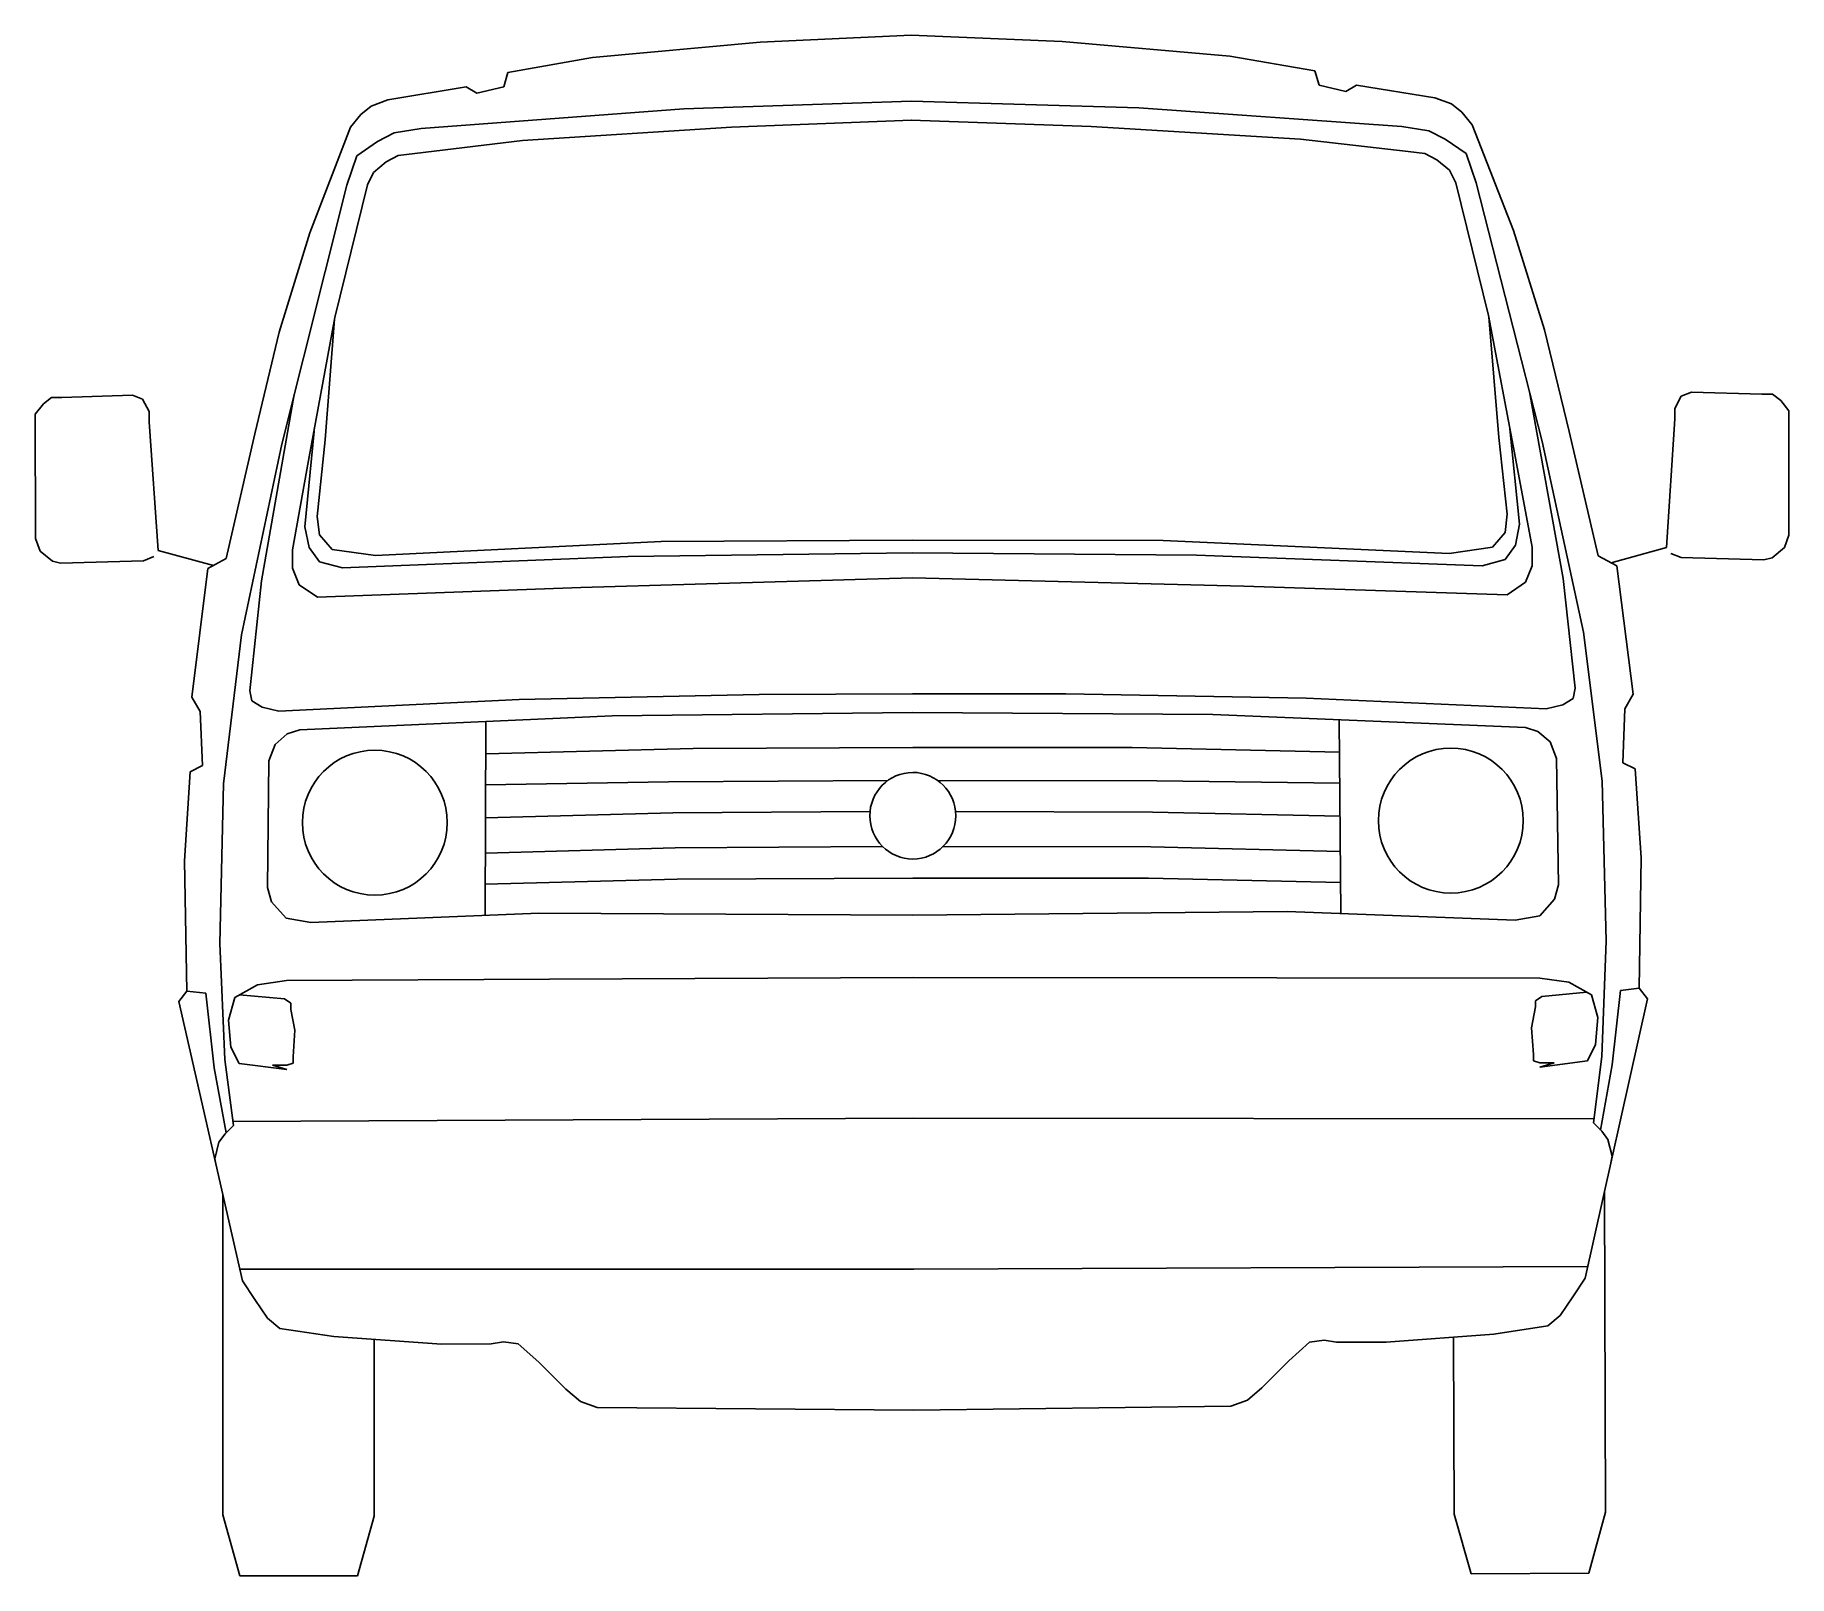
# Model space of a CAD drawing. Extents: x -110 to 111, y 0 to 194.
import ezdxf

# ---------------------------------------------------------------- set-up
doc = ezdxf.new("R2010")
doc.units = 0
doc.header["$MEASUREMENT"] = 0
doc.layers.get('0').update_dxf_attribs({"linetype": 'CONTINUOUS'})

msp = doc.modelspace()

# ---------------------------------------------------------------- linework, layer by layer
at = {"color": 0, "linetype": 'ByBlock'}
for p, q in [((-18.88, 193.49), (-40.04, 191.57)), ((0.16, 194.39), (-18.88, 193.49)), ((0.16, 194.39), (19.21, 193.57)), ((19.21, 193.57), (40.37, 191.73)), ((-40.04, 191.57), (-50.75, 189.69)), ((40.37, 191.73), (51.09, 189.89)), ((-50.75, 189.69), (-51.25, 187.87)), ((51.09, 189.89), (51.6, 188.07)), ((51.6, 188.07), (55, 187.26)), ((55, 187.26), (56.31, 188.07)), ((56.31, 188.07), (66.22, 186.48)), ((-65.87, 186.21), (-67.96, 185.43)), ((-55.97, 187.85), (-65.87, 186.21)), ((-54.65, 187.05), (-55.97, 187.85)), ((-51.25, 187.87), (-54.65, 187.05)), ((0.18, 186.04), (-28.52, 185.08)), ((0.18, 186.04), (28.87, 185.2)), ((66.22, 186.48), (68.31, 185.7)), ((-69.27, 184.38), (-70.57, 182.79)), ((-67.96, 185.43), (-69.27, 184.38)), ((-28.52, 185.08), (-61.67, 182.59)), ((0.21, 183.67), (-22.5, 182.78)), ((0.15, 183.67), (22.87, 182.87)), ((28.87, 185.2), (62.04, 182.84)), ((68.31, 185.7), (69.63, 184.65)), ((69.63, 184.65), (70.94, 183.07)), ((-70.57, 182.79), (-75.73, 169.45)), ((-65.08, 182.04), (-67.16, 180.98)), ((-61.67, 182.59), (-65.08, 182.04)), ((-22.5, 182.78), (-48.89, 181.07)), ((22.87, 182.87), (49.26, 181.27)), ((62.04, 182.84), (65.44, 182.3)), ((65.44, 182.3), (67.53, 181.25)), ((70.94, 183.07), (76.15, 169.75)), ((-67.16, 180.98), (-69.78, 179.15)), ((-62.46, 179.45), (-64.55, 179.18)), ((-48.89, 181.07), (-62.46, 179.45)), ((49.26, 181.27), (62.84, 179.7)), ((62.84, 179.7), (64.93, 179.43)), ((64.93, 179.43), (66.48, 178.65)), ((67.53, 181.25), (70.16, 179.43)), ((70.16, 179.43), (71.44, 175.75)), ((-69.78, 179.15), (-71.04, 175.47)), ((-67.68, 177.07), (-68.45, 175.48)), ((-66.1, 178.39), (-67.68, 177.07)), ((-64.55, 179.18), (-66.1, 178.39)), ((66.48, 178.65), (68.07, 177.34)), ((68.07, 177.34), (68.84, 175.75)), ((-71.04, 175.47), (-79.24, 142.8)), ((-68.45, 175.48), (-72.54, 158.74)), ((68.84, 175.75), (73, 159.03)), ((71.44, 175.75), (79.77, 143.11)), ((-75.73, 169.45), (-79.58, 156.89)), ((76.15, 169.75), (80.05, 157.2)), ((-72.54, 158.74), (-75.86, 140.72)), ((-72.58, 158.56), (-73.78, 143.33)), ((73, 159.03), (76.39, 141.03)), ((73.04, 158.85), (74.3, 143.62)), ((80.05, 157.2), (83.17, 144.39)), ((-79.58, 156.89), (-82.65, 144.07)), ((-108.29, 148.66), (-109.33, 147.88)), ((-106.98, 148.66), (-108.29, 148.66)), ((-98.08, 148.98), (-106.98, 148.66)), ((-96.8, 148.44), (-98.08, 148.98)), ((-95.98, 146.9), (-96.8, 148.44)), ((-77.67, 149.06), (-81.79, 125.53)), ((78.17, 149.37), (82.38, 125.85)), ((96.49, 147.28), (97.3, 148.83)), ((97.3, 148.83), (98.58, 149.36)), ((98.58, 149.36), (107.48, 149.09)), ((107.48, 149.09), (108.79, 149.09)), ((108.79, 149.09), (109.84, 148.31)), ((109.84, 148.31), (110.88, 146.99)), ((-109.33, 147.88), (-110.37, 146.56)), ((-110.37, 146.56), (-110.3, 130.88)), ((-95.98, 145.58), (-95.98, 146.9)), ((96.49, 145.96), (96.49, 147.28)), ((110.88, 146.99), (110.87, 131.32)), ((-94.85, 129.38), (-95.98, 145.58)), ((-82.65, 144.07), (-86.25, 128.37)), ((-76.33, 132.36), (-75.18, 144.44)), ((76.89, 132.67), (75.69, 144.73)), ((83.17, 144.39), (86.83, 128.71)), ((95.43, 129.75), (96.49, 145.96)), ((-79.24, 142.8), (-84.35, 118.74)), ((-73.78, 143.33), (-74.78, 133.65)), ((74.3, 143.62), (75.34, 133.95)), ((79.77, 143.11), (84.97, 119.07)), ((-75.86, 140.72), (-77.89, 129.46)), ((76.39, 141.03), (78.47, 129.77)), ((-74.78, 133.65), (-74.5, 131.33)), ((75.34, 133.95), (75.07, 131.62)), ((-110.3, 130.88), (-109.75, 129.3)), ((-75.81, 129.74), (-76.33, 132.36)), ((-74.5, 131.33), (-72.91, 129.48)), ((-31.38, 130.49), (0.29, 130.65)), ((31.96, 130.62), (0.29, 130.65)), ((68.02, 129), (31.96, 130.62)), ((75.07, 131.62), (73.48, 129.77)), ((76.38, 130.04), (76.89, 132.67)), ((110.87, 131.32), (110.33, 129.74)), ((-109.75, 129.3), (-108.19, 128.03)), ((-96.7, 128.08), (-95.39, 128.6)), ((-95.39, 128.6), (-95.39, 128.6)), ((-87.86, 127.48), (-94.85, 129.38)), ((-86.25, 128.37), (-88.57, 127.08)), ((-77.89, 129.46), (-77.88, 127.13)), ((-74.48, 127.92), (-75.81, 129.74)), ((-72.91, 129.48), (-67.44, 128.73)), ((-35.55, 128.62), (-71.61, 127.16)), ((-67.44, 128.73), (-31.38, 130.49)), ((0.29, 129.07), (-35.55, 128.62)), ((0.29, 129.07), (36.13, 128.76)), ((36.13, 128.76), (72.2, 127.44)), ((73.48, 129.77), (68.02, 129)), ((75.07, 128.22), (76.38, 130.04)), ((78.47, 129.77), (78.47, 127.44)), ((86.83, 128.71), (89.16, 127.43)), ((88.44, 127.82), (95.43, 129.75)), ((95.97, 128.97), (95.97, 128.97)), ((97.28, 128.47), (95.97, 128.97)), ((107.73, 128.19), (97.28, 128.47)), ((108.77, 128.46), (107.73, 128.19)), ((110.33, 129.74), (108.77, 128.46)), ((-108.19, 128.03), (-107.15, 127.76)), ((-107.15, 127.76), (-96.7, 128.08)), ((-88.57, 127.08), (-90.58, 110.86)), ((-77.88, 127.13), (-77.07, 125.04)), ((-71.61, 127.16), (-74.48, 127.92)), ((72.2, 127.44), (75.07, 128.22)), ((78.47, 127.44), (77.66, 125.35)), ((89.16, 127.43), (91.23, 111.22)), ((-81.79, 125.53), (-83.27, 111.67)), ((-77.07, 125.04), (-74.73, 123.47)), ((-74.73, 123.47), (-41.54, 124.68)), ((-41.54, 124.68), (0.3, 125.93)), ((42.13, 124.85), (0.3, 125.93)), ((75.33, 123.77), (42.13, 124.85)), ((77.66, 125.35), (75.33, 123.77)), ((82.38, 125.85), (83.92, 112)), ((-84.35, 118.74), (-86.62, 99.92)), ((84.97, 119.07), (87.31, 100.26)), ((-90.58, 110.86), (-89.53, 109.04)), ((-83.27, 111.67), (-83.03, 110.39)), ((-49.32, 110.55), (-19.02, 111.21)), ((-19.02, 111.21), (0.32, 111.3)), ((19.67, 111.28), (0.32, 111.3)), ((49.97, 110.75), (19.67, 111.28)), ((80.27, 109.4), (49.97, 110.75)), ((83.68, 110.71), (82.36, 109.91)), ((83.92, 112), (83.68, 110.71)), ((91.23, 111.22), (90.18, 109.39)), ((-89.53, 109.04), (-89.26, 102.23)), ((-83.03, 110.39), (-81.71, 109.59)), ((-81.71, 109.59), (-79.62, 109.09)), ((-79.62, 109.09), (-49.32, 110.55)), ((-37.55, 108.52), (-76.98, 106.74)), ((0.33, 108.94), (-37.55, 108.52)), ((0.33, 108.94), (38.2, 108.67)), ((38.2, 108.67), (77.64, 107.05)), ((82.36, 109.91), (80.27, 109.4)), ((90.18, 109.39), (89.94, 102.59)), ((-78.56, 106.23), (-80.1, 104.91)), ((-76.98, 106.74), (-78.56, 106.23)), ((-53.5, 107.8), (-53.61, 83.35)), ((54.16, 108.01), (54.36, 83.57)), ((77.64, 107.05), (79.22, 106.54)), ((79.22, 106.54), (80.78, 105.22)), ((-80.1, 104.91), (-80.9, 102.81)), ((-27.34, 104.39), (-53.52, 103.72)), ((0.34, 104.52), (-27.34, 104.39)), ((0.34, 104.52), (28.02, 104.5)), ((28.02, 104.5), (54.2, 103.94)), ((80.78, 105.22), (81.58, 103.13)), ((-89.26, 102.23), (-90.8, 101.45)), ((-80.9, 102.81), (-81.06, 86.87)), ((81.58, 103.13), (81.8, 87.19)), ((89.94, 102.59), (91.49, 101.81)), ((91.49, 101.81), (92.26, 90.58)), ((-90.8, 101.45), (-91.53, 90.22)), ((-86.62, 99.92), (-87.06, 79.79)), ((-30.46, 100.19), (-53.54, 99.81)), ((-2.8, 100.33), (-30.46, 100.19)), ((3.49, 100.34), (31.15, 100.32)), ((31.15, 100.32), (54.23, 100.02)), ((87.31, 100.26), (87.83, 80.14)), ((-29.9, 96.26), (-53.55, 95.63)), ((-5.04, 96.42), (-29.9, 96.26)), ((5.75, 96.44), (30.61, 96.37)), ((30.61, 96.37), (54.26, 95.85)), ((-29.64, 91.84), (-53.57, 91.18)), ((-3.45, 92.01), (-29.64, 91.84)), ((4.17, 92.02), (30.37, 91.96)), ((30.37, 91.96), (54.3, 91.4)), ((-91.53, 90.22), (-91.21, 73.77)), ((92.26, 90.58), (92, 74.13)), ((-81.06, 86.87), (-80.54, 85.05)), ((-29.35, 87.9), (-53.59, 87.27)), ((0.37, 88.04), (-29.35, 87.9)), ((0.37, 88.04), (30.09, 88.02)), ((30.09, 88.02), (54.33, 87.48)), ((81.8, 87.19), (81.29, 85.37)), ((-80.54, 85.05), (-78.71, 82.97)), ((81.29, 85.37), (79.47, 83.28)), ((-78.71, 82.97), (-75.57, 82.45)), ((-75.57, 82.45), (-46.83, 83.63)), ((-46.83, 83.63), (0.38, 83.35)), ((47.59, 83.82), (0.38, 83.35)), ((76.34, 82.75), (47.59, 83.82)), ((79.47, 83.28), (76.34, 82.75)), ((-87.06, 79.79), (-86.45, 65.17)), ((87.83, 80.14), (87.28, 65.51)), ((-45.47, 75.28), (-78.67, 75.12)), ((0.39, 75.5), (-45.47, 75.28)), ((0.39, 75.5), (46.26, 75.46)), ((46.26, 75.46), (79.46, 75.43)), ((79.46, 75.43), (83.11, 74.92)), ((-91.21, 73.77), (-92.24, 72.45)), ((-91.21, 73.77), (-88.85, 73.51)), ((-88.85, 73.51), (-87.76, 64.11)), ((-82.31, 74.59), (-85.17, 72.99)), ((-78.9, 72.79), (-84.58, 73.33)), ((-78.67, 75.12), (-82.31, 74.59)), ((78.92, 72.56), (79.7, 73.1)), ((79.7, 73.1), (85.38, 73.66)), ((83.11, 74.92), (85.97, 73.33)), ((85.97, 73.33), (86.77, 70.47)), ((89.64, 73.87), (88.59, 64.46)), ((92, 74.13), (89.64, 73.87)), ((92, 74.13), (93.05, 72.82)), ((-92.24, 72.45), (-84.22, 37.23)), ((-85.17, 72.99), (-85.96, 70.12)), ((-78.12, 72.25), (-78.9, 72.79)), ((-78.12, 71.48), (-78.12, 72.25)), ((-77.6, 68.85), (-78.12, 71.48)), ((78.41, 69.16), (78.92, 71.79)), ((78.92, 71.79), (78.92, 72.56)), ((93.05, 72.82), (85.16, 37.57)), ((-85.96, 70.12), (-85.68, 66.72)), ((-77.82, 65.48), (-77.6, 68.85)), ((78.65, 65.79), (78.41, 69.16)), ((86.77, 70.47), (86.5, 67.06)), ((-85.68, 66.72), (-84.62, 64.64)), ((86.5, 67.06), (85.45, 64.97)), ((-86.45, 65.17), (-85.36, 56.81)), ((-84.62, 64.64), (-78.62, 63.89)), ((-80.44, 64.42), (-78.62, 64.43)), ((-78.62, 63.89), (-80.44, 64.42)), ((-78.62, 64.43), (-77.82, 64.67)), ((-77.82, 64.67), (-77.82, 65.48)), ((78.65, 64.98), (78.65, 65.79)), ((79.45, 64.74), (78.65, 64.98)), ((85.45, 64.97), (79.45, 64.2)), ((81.27, 64.74), (79.45, 64.74)), ((79.45, 64.2), (81.27, 64.74)), ((87.28, 65.51), (86.22, 57.15)), ((88.59, 64.46), (87.13, 56.24)), ((-87.76, 64.11), (-86.27, 55.9)), ((0.43, 57.74), (-85.43, 57.34)), ((0.43, 57.74), (86.29, 57.68)), ((-86.4, 55.76), (-87.17, 54.71)), ((-85.36, 56.81), (-86.4, 55.76)), ((86.22, 57.15), (87.27, 56.1)), ((87.27, 56.1), (88.04, 55.06)), ((-87.17, 54.71), (-87.7, 52.62)), ((88.04, 55.06), (88.58, 52.97)), ((-87.7, 52.62), (-87.53, 51.76)), ((88.58, 52.97), (88.41, 52.11)), ((-86.7, 7.69), (-86.7, 48.13)), ((87.76, 8.04), (87.6, 48.47)), ((-84.56, 38.71), (0.47, 38.69)), ((85.49, 39.05), (0.47, 38.69)), ((-84.22, 37.23), (-82.66, 34.88)), ((85.16, 37.57), (83.61, 35.21)), ((-82.66, 34.88), (-81.06, 32.53)), ((83.61, 35.21), (82.02, 32.85)), ((-81.06, 32.53), (-79.5, 31.22)), ((-79.5, 31.22), (-72.69, 30.21)), ((80.47, 31.54), (73.66, 30.5)), ((82.02, 32.85), (80.47, 31.54)), ((-72.69, 30.21), (-59.1, 29.23)), ((-67.59, 7.54), (-67.59, 29.85)), ((-59.1, 29.23), (-52.83, 29.26)), ((-52.83, 29.26), (-51.28, 29.54)), ((-51.28, 29.54), (-49.43, 29.28)), ((-49.43, 29.28), (-46.82, 26.97)), ((50.4, 29.48), (47.8, 27.15)), ((52.25, 29.75), (50.4, 29.48)), ((53.8, 29.48), (52.25, 29.75)), ((60.07, 29.47), (53.8, 29.48)), ((73.66, 30.5), (60.07, 29.47)), ((68.64, 7.81), (68.56, 30.11)), ((-46.82, 26.97), (-43.4, 23.58)), ((47.8, 27.15), (44.39, 23.75)), ((-43.4, 23.58), (-41.57, 22.01)), ((42.57, 22.17), (40.48, 21.4)), ((44.39, 23.75), (42.57, 22.17)), ((-41.57, 22.01), (-39.48, 21.24)), ((-39.48, 21.24), (0.5, 20.93)), ((40.48, 21.4), (0.5, 20.93)), ((-86.7, 7.69), (-84.54, 0)), ((-67.59, 7.54), (-69.7, 0)), ((68.64, 7.81), (70.79, 0.28)), ((87.76, 8.04), (85.63, 0.34)), ((-69.7, 0), (-84.54, 0)), ((70.79, 0.28), (85.63, 0.34))]:
    msp.add_line(p, q, dxfattribs=at)
for centre in [(-67.51, 95.03), (68.23, 95.29)]:
    msp.add_circle(centre, 9.14, dxfattribs=at)
for centre, start, end in [((0.4, 95.9), 90.63, 269.5963), ((0.31, 95.9), 270.63, 89.5963)]:
    msp.add_arc(centre, 5.47, start, end, dxfattribs=at)

doc.saveas('drawing.dxf')
